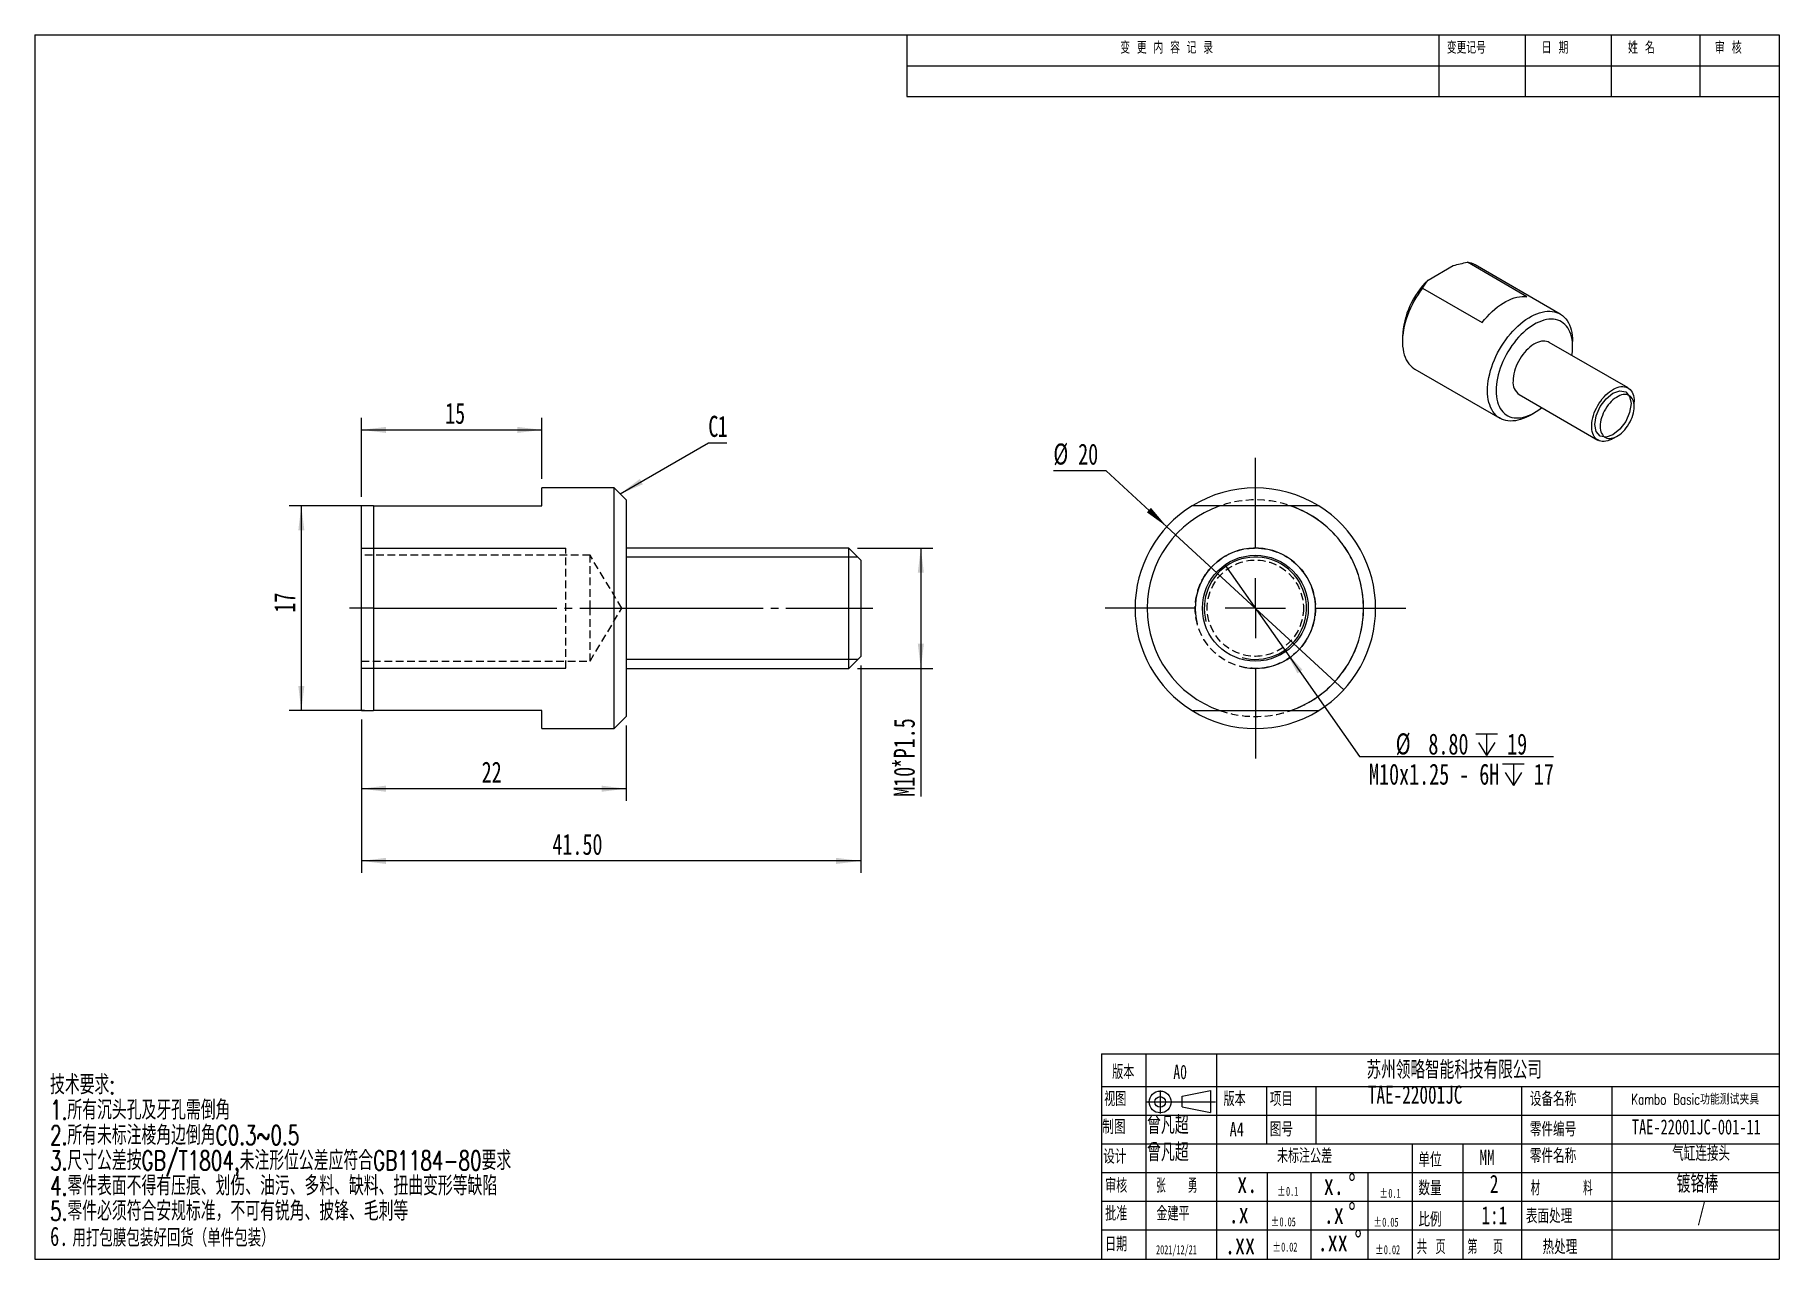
# Model space of a CAD drawing. Extents: x 2 to 292, y 3 to 207.
import ezdxf

# ---------------------------------------------------------------- set-up
doc = ezdxf.new("R2010")
doc.units = 0
for name, pattern in [('SLD-中心线', [34.29, 30.48, -1.27, 1.27, -1.27]), ('SLD-实线', [0]), ('SLD-虚线', [1.905, 1.27, -0.635])]:
    doc.linetypes.add(name, pattern=pattern)
doc.layers.get('0').update_dxf_attribs({"linetype": 'CONTINUOUS'})
for name, color, linetype in [('FORMAT', 7, 'SLD-实线'), ('图层1', 5, 'SLD-中心线'), ('图层7', 7, 'SLD-实线'), ('图框', 7, 'SLD-实线'), ('粗实线', 7, 'SLD-实线')]:
    doc.layers.add(name, color=color, linetype=linetype)
doc.styles.add('SLDTEXTSTYLE0', font='TXT', dxfattribs={"width": 0.7, "bigfont": 'bigfont'})
doc.styles.add('SLDTEXTSTYLE1', font='TXT', dxfattribs={"width": 0.736842, "bigfont": 'bigfont'})
doc.styles.add('SLDTEXTSTYLE2', font='TXT', dxfattribs={"width": 0.7})
doc.styles.add('SLDTEXTSTYLE3', font='TXT', dxfattribs={"width": 0.663})
doc.styles.add('SLDTEXTSTYLE4', font='TXT', dxfattribs={"width": 0.559211, "bigfont": 'bigfont'})
doc.styles.add('SLDTEXTSTYLE5', font='TXT', dxfattribs={"width": 0.736842})
doc.styles.add('SLDTEXTSTYLE6', font='TXT', dxfattribs={"width": 0.629187, "bigfont": 'bigfont'})
doc.styles.add('SLDTEXTSTYLE7', font='TXT', dxfattribs={"width": 0.657895, "bigfont": 'bigfont'})
doc.styles.add('SLDTEXTSTYLE8', font='TXT', dxfattribs={"width": 0.618421, "bigfont": 'bigfont'})
doc.styles.add('SLDTEXTSTYLE9', font='TXT', dxfattribs={"width": 0.58, "bigfont": 'bigfont'})
doc.dimstyles.new('SLDDIMSTYLE0', dxfattribs={"dimtxt": 3.5, "dimasz": 4.08, "dimexe": 0, "dimexo": 0.0625, "dimgap": 0.875, "dimtad": 2, "dimlfac": 0.5, "dimrnd": 1e-09, "dimzin": 12, "dimtxsty": 'SLDTEXTSTYLE2', "dimsah": 1, "dimcen": 0.09, "dimazin": 3, "dimtfac": 1, "dimtofl": 0, "dimtmove": 0, "dimatfit": 3, "dimtolj": 1, "dimtzin": 12})
doc.dimstyles.new('SLDDIMSTYLE1', dxfattribs={"dimtxt": 3.5, "dimasz": 4.08, "dimexe": 0, "dimexo": 0.0625, "dimgap": 0.875, "dimtad": 2, "dimlfac": 0.5, "dimrnd": 1e-09, "dimzin": 4, "dimtxsty": 'SLDTEXTSTYLE2', "dimsah": 1, "dimcen": 0.09, "dimazin": 3, "dimtfac": 1, "dimtofl": 0, "dimtmove": 0, "dimatfit": 3, "dimtolj": 1, "dimtzin": 12})
doc.dimstyles.new('SLDDIMSTYLE2', dxfattribs={"dimtxt": 3.5, "dimasz": 4.08, "dimexe": 0, "dimexo": 0.0625, "dimgap": 0.875, "dimtad": 0, "dimtih": 1, "dimtoh": 1, "dimlfac": 0.5, "dimrnd": 1e-09, "dimzin": 12, "dimtxsty": 'SLDTEXTSTYLE2', "dimblk1": 'NONE', "dimsah": 1, "dimcen": 0, "dimazin": 3, "dimtfac": 1, "dimtmove": 0, "dimatfit": 3, "dimtolj": 1, "dimtzin": 12})
doc.dimstyles.new('SLDDIMSTYLE3', dxfattribs={"dimtxt": 3.5, "dimasz": 4.08, "dimexe": 0, "dimexo": 0.0625, "dimgap": 0.875, "dimtad": 0, "dimtih": 1, "dimtoh": 1, "dimlfac": 0.5, "dimrnd": 1e-09, "dimzin": 4, "dimtxsty": 'SLDTEXTSTYLE2', "dimblk1": 'NONE', "dimsah": 1, "dimcen": 0, "dimazin": 3, "dimtfac": 1, "dimtmove": 0, "dimatfit": 3, "dimtolj": 1, "dimtzin": 12})

# ---------------------------------------------------------------- blocks, each defined once
blk = doc.blocks.new('SW_NOTE_0')
at = {"layer": '图层7', "color": 0, "char_height": 1.5, "attachment_point": 1, "style": 'SLDTEXTSTYLE3'}
for s, insert in [('%%p', (0, 1.93)), ('0.05', (1.44, 1.93))]:
    blk.add_mtext(s, dxfattribs=dict(at, insert=insert))
blk = doc.blocks.new('SW_NOTE_1')
at = {"layer": '图层7', "color": 0, "char_height": 1.5, "attachment_point": 1, "style": 'SLDTEXTSTYLE3'}
for s, insert in [('%%p', (0, 1.93)), ('0.02', (1.44, 1.93))]:
    blk.add_mtext(s, dxfattribs=dict(at, insert=insert))
blk = doc.blocks.new('SW_NOTE_2')
at = {"layer": '图层7', "color": 0, "char_height": 1.5, "attachment_point": 1, "style": 'SLDTEXTSTYLE3'}
for s, insert in [('%%p', (0, 1.93)), ('0.1', (1.44, 1.93))]:
    blk.add_mtext(s, dxfattribs=dict(at, insert=insert))
blk = doc.blocks.new('SW_NOTE_3')
at = {"layer": '图层7', "color": 0, "attachment_point": 1}
for s, insert, char_height, style in [('\\M+18B5A术\\M+19776\\M+18B81:', (0, 4.13), 3.2, 'SLDTEXTSTYLE0'), ('1.\\M+18F8A\\M+1974C沉头\\M+18D45\\M+18B79\\M+189E5\\M+18D45\\M+18EF9\\M+1937C\\M+18A70', (0, -0.07), 3.2, 'SLDTEXTSTYLE0'), ('2.\\M+18F8A\\M+1974C\\M+196A2标\\M+1928D棱\\M+18A70边\\M+1937C\\M+18A70C0.3~0.5', (0, -4.27), 3.2, 'SLDTEXTSTYLE0'), ('3.\\M+18EDA\\M+190A1\\M+18CF6\\M+18DB7\\M+188C2GB/T1804,\\M+196A2\\M+1928D\\M+18C60\\M+188CA\\M+18CF6\\M+18DB7应\\M+19584\\M+18D87GB1184-80\\M+19776\\M+18B81', (0, -8.47), 3.2, 'SLDTEXTSTYLE0'), ('4.\\M+197EB\\M+18C8F\\M+1955C\\M+196CA\\M+19573\\M+193BE\\M+1974C压\\M+18DAD\\M+18141划伤\\M+18141\\M+196FB污\\M+18141\\M+191BD\\M+197BF\\M+18141\\M+1E39E\\M+197BF\\M+18141扭\\M+18BC8变\\M+18C60\\M+19399\\M+1E39E\\M+1E89C', (0, -12.67), 3.2, 'SLDTEXTSTYLE0'), ('5.\\M+197EB\\M+18C8F\\M+1954B须\\M+19584\\M+18D87\\M+188C0规标\\M+18F79\\M+18143\\M+19573\\M+189C2\\M+1974C锐\\M+18A70\\M+18141\\M+194E2锋\\M+18141\\M+196D1\\M+18E68\\M+19399', (0, -16.87), 3.2, 'SLDTEXTSTYLE0'), ('6.', (0, -21.07), 3.2, 'SLDTEXTSTYLE2'), ('\\M+19770\\M+191C5\\M+195EF\\M+1968C\\M+195EF\\M+19195\\M+18D44\\M+189F1货\\M+18169单\\M+18C8F\\M+195EF\\M+19195\\M+1816A', (3.72, -21.47), 2.91042, 'SLDTEXTSTYLE0')]:
    blk.add_mtext(s, dxfattribs=dict(at, insert=insert, char_height=char_height, style=style))
blk = doc.blocks.new('SW_NOTE_4')
at = {"layer": '图层7', "color": 0, "char_height": 3.5, "attachment_point": 1, "style": 'SLDTEXTSTYLE2'}
for s, insert in [('.x', (0, 4.51)), ('%%d', (4.07, 4.51))]:
    blk.add_mtext(s, dxfattribs=dict(at, insert=insert))
blk = doc.blocks.new('SW_NOTE_5')
at = {"layer": '图层7', "color": 0, "char_height": 3.5, "attachment_point": 1, "style": 'SLDTEXTSTYLE2'}
for s, insert in [('x.', (0, 4.51)), ('%%d', (4.07, 4.51))]:
    blk.add_mtext(s, dxfattribs=dict(at, insert=insert))
blk = doc.blocks.new('SW_NOTE_6')
at = {"layer": '图层7', "color": 0, "char_height": 3.5, "attachment_point": 1, "style": 'SLDTEXTSTYLE2'}
for s, insert in [('.xx', (0, 4.51)), ('%%d', (6.11, 4.51))]:
    blk.add_mtext(s, dxfattribs=dict(at, insert=insert))
blk = doc.blocks.new('SW_NOTE_7')
at = {"layer": '图层7', "color": 0, "char_height": 1.5, "attachment_point": 1, "style": 'SLDTEXTSTYLE3'}
for s, insert in [('%%p', (0, 1.93)), ('0.1', (1.44, 1.93))]:
    blk.add_mtext(s, dxfattribs=dict(at, insert=insert))
blk = doc.blocks.new('SW_NOTE_8')
at = {"layer": '图层7', "color": 0, "char_height": 1.5, "attachment_point": 1, "style": 'SLDTEXTSTYLE3'}
for s, insert in [('%%p', (0, 1.93)), ('0.05', (1.44, 1.93))]:
    blk.add_mtext(s, dxfattribs=dict(at, insert=insert))
blk = doc.blocks.new('SW_NOTE_9')
at = {"layer": '图层7', "color": 0, "char_height": 1.5, "attachment_point": 1, "style": 'SLDTEXTSTYLE3'}
for s, insert in [('%%p', (0, 1.93)), ('0.02', (1.44, 1.93))]:
    blk.add_mtext(s, dxfattribs=dict(at, insert=insert))
blk = doc.blocks.new('_D')
at = {"layer": '图框', "color": 5}
for p, q in [((57, 128.28), (44.5, 128.28)), ((46.5, 128.28), (46.5, 94.28)), ((57, 94.28), (44.5, 94.28))]:
    blk.add_line(p, q, dxfattribs=at)
for points in [[(46.5, 128.28), (46, 124.2), (47.01, 124.2)], [(46.5, 94.28), (47.01, 98.36), (46, 98.36)]]:
    blk.add_solid(points, dxfattribs=at)
at = {"layer": '图框', "color": 5, "insert": (41.99, 110.54), "char_height": 3.5, "attachment_point": 1, "rotation": 90, "style": 'SLDTEXTSTYLE2'}
blk.add_mtext('17', dxfattribs=at)
blk = doc.blocks.new('_D_1')
at = {"layer": '图框', "color": 5}
for p, q in [((139.5, 101.78), (139.5, 67.28)), ((56.5, 92.78), (56.5, 67.28)), ((139.5, 69.28), (56.5, 69.28))]:
    blk.add_line(p, q, dxfattribs=at)
for points in [[(56.5, 69.28), (60.58, 68.77), (60.58, 69.79)], [(139.5, 69.28), (135.42, 69.79), (135.42, 68.77)]]:
    blk.add_solid(points, dxfattribs=at)
at = {"layer": '图框', "color": 5, "insert": (88.24, 73.79), "char_height": 3.5, "attachment_point": 1, "style": 'SLDTEXTSTYLE2'}
blk.add_mtext('41.50', dxfattribs=at)
blk = doc.blocks.new('_D_2')
at = {"layer": '图框', "color": 5}
for p, q in [((56.5, 92.78), (56.5, 79.28)), ((100.5, 91.78), (100.5, 79.28)), ((100.5, 81.28), (56.5, 81.28))]:
    blk.add_line(p, q, dxfattribs=at)
for points in [[(56.5, 81.28), (60.58, 80.77), (60.58, 81.79)], [(100.5, 81.28), (96.42, 81.79), (96.42, 80.77)]]:
    blk.add_solid(points, dxfattribs=at)
at = {"layer": '图框', "color": 5, "insert": (76.48, 85.79), "char_height": 3.5, "attachment_point": 1, "style": 'SLDTEXTSTYLE2'}
blk.add_mtext('22', dxfattribs=at)
blk = doc.blocks.new('_D_3')
at = {"layer": '图框', "color": 5}
for p, q in [((139, 121.28), (151.5, 121.28)), ((149.5, 121.28), (149.5, 101.28)), ((139, 101.28), (151.5, 101.28)), ((149.5, 101.28), (149.5, 79.96))]:
    blk.add_line(p, q, dxfattribs=at)
for points in [[(149.5, 121.28), (149, 117.2), (150.01, 117.2)], [(149.5, 101.28), (150.01, 105.36), (149, 105.36)]]:
    blk.add_solid(points, dxfattribs=at)
at = {"layer": '图框', "color": 5, "char_height": 3.5, "attachment_point": 1, "rotation": 90, "style": 'SLDTEXTSTYLE2'}
for s, insert in [('*P1.5', (144.99, 84.66)), ('10', (144.99, 81.59)), ('M', (144.99, 79.96))]:
    blk.add_mtext(s, dxfattribs=dict(at, insert=insert))
blk = doc.blocks.new('SW_CHAMFER_DIMENSION_0')
at = {"layer": '图框', "color": 0}
for p, q in [((-14.67, -8.47), (0, 0)), ((0, 0), (3.07, 0))]:
    blk.add_line(p, q, dxfattribs=at)
blk.add_solid([(-14.67, -8.47), (-10.88, -6.87), (-11.39, -5.99)], dxfattribs=at)
at = {"layer": '图框', "color": 0, "char_height": 3.5, "attachment_point": 1, "style": 'SLDTEXTSTYLE2'}
for s, insert in [('C', (0, 4.51)), ('1', (1.54, 4.51))]:
    blk.add_mtext(s, dxfattribs=dict(at, insert=insert))
blk = doc.blocks.new('_D_4')
at = {"layer": '图框', "color": 5}
for p, q in [((56.5, 129.78), (56.5, 142.92)), ((86.5, 132.78), (86.5, 142.92)), ((56.5, 140.92), (86.5, 140.92))]:
    blk.add_line(p, q, dxfattribs=at)
for points in [[(56.5, 140.92), (60.58, 140.41), (60.58, 141.42)], [(86.5, 140.92), (82.42, 141.42), (82.42, 140.41)]]:
    blk.add_solid(points, dxfattribs=at)
at = {"layer": '图框', "color": 5, "insert": (70.41, 145.43), "char_height": 3.5, "attachment_point": 1, "style": 'SLDTEXTSTYLE2'}
blk.add_mtext('15', dxfattribs=at)
blk = doc.blocks.new('_D_5')
at = {"layer": '图框', "color": 5}
for p, q in [((180.32, 134.13), (171.54, 134.13)), ((190.41, 124.83), (180.32, 134.13)), ((219.83, 97.73), (190.41, 124.83))]:
    blk.add_line(p, q, dxfattribs=at)
blk.add_solid([(190.41, 124.83), (187.76, 127.97), (187.07, 127.22)], dxfattribs=at)
at = {"layer": '图框', "color": 5, "char_height": 3.5, "attachment_point": 1, "style": 'SLDTEXTSTYLE2'}
for s, insert in [('%%c', (171.54, 138.66)), ('20', (175.66, 138.64))]:
    blk.add_mtext(s, dxfattribs=dict(at, insert=insert))
blk = doc.blocks.new('_NONE')
blk = doc.blocks.new('SW_SYMBOL_HOLE_DEPTH')
at = {"layer": '图框', "color": 0}
for p, q in [((0, 875), (800, 875)), ((400, 875), (400, 75)), ((100, 555), (400, 75)), ((700, 555), (400, 75))]:
    blk.add_line(p, q, dxfattribs=at)
blk = doc.blocks.new('_D_6')
at = {"layer": '图框', "color": 5}
for p, q in [((200.06, 118.48), (210.19, 104.08)), ((210.19, 104.08), (222.43, 86.66)), ((222.43, 86.66), (254.71, 86.66))]:
    blk.add_line(p, q, dxfattribs=at)
blk.add_solid([(210.19, 104.08), (212.12, 100.45), (212.95, 101.04)], dxfattribs=at)
at = {"layer": '图框', "color": 5, "xscale": 0.004511737089201878, "yscale": 0.004511737089201878, "zscale": 0.004511737089201878}
for p in [(241.77, 86.47), (246.21, 81.46)]:
    blk.add_blockref('SW_SYMBOL_HOLE_DEPTH', p, dxfattribs=at)
at = {"layer": '图框', "color": 5, "char_height": 3.5, "attachment_point": 1, "style": 'SLDTEXTSTYLE2'}
for s, insert in [('%%c', (228.46, 90.48)), ('8.80', (233.89, 90.46)), ('19', (246.98, 90.46)), ('M10x1.25 - 6H', (224.02, 85.45)), ('17', (251.42, 85.45))]:
    blk.add_mtext(s, dxfattribs=dict(at, insert=insert))
blk = doc.blocks.new('SW_CENTERMARKSYMBOL_0')
at = {"layer": '图框', "color": 0}
for p, q in [((0, 10), (0, 25)), ((0, 0), (0, 5)), ((-10, 0), (-25, 0)), ((0, 0), (-5, 0)), ((0, 0), (0, -5)), ((0, 0), (5, 0)), ((10, 0), (25, 0)), ((0, -10), (0, -25))]:
    blk.add_line(p, q, dxfattribs=at)

msp = doc.modelspace()

# ---------------------------------------------------------------- linework, layer by layer
at = {"color": 7, "linetype": 'SLD-实线'}
for p, q in [((233.849, 165.822), (238.033, 168.237)), ((250.272, 163.057), (240.373, 168.772)), ((255.79, 160.177), (241.648, 168.342)), ((232.923, 164.471), (242.823, 158.756)), ((229.577, 156.415), (229.577, 155.599)), ((267.079, 147.887), (253.997, 155.439)), ((257.861, 154.783), (257.861, 155.599)), ((231.648, 151.021), (245.791, 142.856)), ((248.998, 146.779), (262.079, 139.227)), ((268.114, 144.782), (268.114, 145.598)), ((250.791, 143.352), (251.498, 143.761)), ((264.579, 139.475), (265.286, 139.883)), ((98.505, 131.28), (86.505, 131.28)), ((86.505, 128.28), (86.505, 131.28)), ((100.505, 129.28), (98.505, 131.28)), ((98.505, 111.28), (98.505, 131.28)), ((56.505, 94.28), (56.505, 128.28)), ((58.505, 128.28), (58.505, 94.28)), ((58.505, 128.28), (86.505, 128.28)), ((100.505, 129.28), (100.505, 111.28)), ((211.04, 128.28), (199.208, 128.28)), ((56.505, 121.26), (90.505, 121.26)), ((137.505, 121.28), (100.505, 121.28)), ((139.005, 119.78), (100.505, 119.78)), ((139.505, 119.28), (137.505, 121.28)), ((137.505, 101.28), (137.505, 121.28)), ((139.505, 119.28), (139.505, 103.28)), ((98.505, 91.28), (98.505, 111.28)), ((100.505, 111.28), (100.505, 93.28)), ((139.005, 102.78), (100.505, 102.78)), ((137.505, 101.28), (139.505, 103.28)), ((56.505, 101.3), (90.505, 101.3)), ((100.505, 101.28), (137.505, 101.28)), ((86.505, 94.28), (58.505, 94.28)), ((86.505, 91.28), (86.505, 94.28)), ((98.505, 91.28), (100.505, 93.28)), ((199.208, 94.28), (211.04, 94.28)), ((86.505, 91.28), (98.505, 91.28))]:
    msp.add_line(p, q, dxfattribs=at)
at = {"color": 7, "linetype": 'SLD-虚线'}
for p, q in [((94.505, 120.08), (56.505, 120.08)), ((90.505, 101.3), (90.505, 121.26)), ((94.505, 111.28), (94.505, 120.08)), ((99.792, 111.28), (94.505, 120.08)), ((94.505, 102.48), (94.505, 111.28)), ((94.505, 102.48), (99.792, 111.28)), ((56.505, 102.48), (94.505, 102.48))]:
    msp.add_line(p, q, dxfattribs=at)
at = {"color": 7, "linetype": 'SLD-实线', "flags": 128}
for points in [[(232.923, 164.471), (232.537, 163.952), (232.169, 163.414), (231.821, 162.861), (231.493, 162.293), (231.187, 161.715), (230.904, 161.128), (230.646, 160.534), (230.414, 159.937), (230.209, 159.339), (230.032, 158.742), (229.882, 158.149), (229.762, 157.563), (229.672, 156.986), (229.611, 156.42), (229.581, 155.869), (229.581, 155.334), (229.611, 154.817), (229.672, 154.322), (229.762, 153.849), (229.882, 153.402), (230.032, 152.981), (230.209, 152.589), (230.414, 152.228), (230.646, 151.899), (230.904, 151.603), (231.187, 151.342), (231.493, 151.116), (231.648, 151.021)], [(242.823, 158.756), (243.223, 159.253), (243.637, 159.727), (244.063, 160.177), (244.5, 160.6), (244.946, 160.995), (245.399, 161.36), (245.856, 161.693), (246.317, 161.994), (246.778, 162.26), (247.239, 162.492), (247.696, 162.686), (248.149, 162.844), (248.595, 162.964), (249.032, 163.045), (249.458, 163.088), (249.873, 163.092), (250.272, 163.057)], [(243.719, 147.435), (243.734, 147.966), (243.777, 148.513), (243.85, 149.071), (243.95, 149.64), (244.079, 150.216), (244.236, 150.797), (244.419, 151.382), (244.629, 151.967), (244.864, 152.55), (245.123, 153.129), (245.406, 153.702), (245.711, 154.265), (246.036, 154.817), (246.381, 155.356), (246.745, 155.879), (247.125, 156.383), (247.52, 156.868), (247.928, 157.331), (248.348, 157.77), (248.778, 158.183), (249.217, 158.569), (249.662, 158.926), (250.111, 159.253), (250.564, 159.547), (251.017, 159.809), (251.469, 160.037), (251.919, 160.229), (252.364, 160.386), (252.802, 160.506), (253.232, 160.59), (253.652, 160.636), (254.061, 160.645), (254.456, 160.616), (254.836, 160.549), (255.199, 160.446), (255.544, 160.306), (255.87, 160.13), (256.174, 159.918), (256.457, 159.672), (256.716, 159.393), (256.951, 159.081), (257.161, 158.738), (257.345, 158.365), (257.501, 157.964), (257.63, 157.537), (257.731, 157.085), (257.803, 156.61), (257.847, 156.114), (257.861, 155.599)], [(257.739, 153.279), (257.771, 153.495), (257.829, 154.02), (257.858, 154.532), (257.858, 155.029), (257.829, 155.507), (257.771, 155.966), (257.684, 156.402), (257.569, 156.814), (257.427, 157.2), (257.257, 157.559), (257.062, 157.887), (256.84, 158.185), (256.595, 158.451), (256.326, 158.683), (256.035, 158.881), (255.724, 159.043), (255.393, 159.169), (255.044, 159.258), (254.679, 159.31), (254.3, 159.325), (253.908, 159.302), (253.505, 159.241), (253.092, 159.144), (252.673, 159.01), (252.248, 158.84), (251.82, 158.634), (251.39, 158.395), (250.961, 158.122), (250.534, 157.817), (250.111, 157.481), (249.695, 157.116), (249.287, 156.724), (248.889, 156.307), (248.503, 155.865), (248.131, 155.402), (247.774, 154.919), (247.434, 154.419), (247.113, 153.904), (246.811, 153.376), (246.531, 152.838), (246.274, 152.292), (246.041, 151.74), (245.832, 151.186), (245.649, 150.631), (245.493, 150.078), (245.364, 149.53), (245.264, 148.989), (245.191, 148.458), (245.148, 147.939), (245.133, 147.435), (245.133, 147.435)], [(253.997, 155.439), (253.79, 155.54), (253.536, 155.621), (253.265, 155.665), (252.979, 155.671), (252.681, 155.639), (252.373, 155.57), (252.058, 155.464), (251.739, 155.321), (251.417, 155.144), (251.096, 154.933), (250.778, 154.691), (250.466, 154.419), (250.163, 154.119), (249.871, 153.795), (249.592, 153.448), (249.329, 153.082), (249.084, 152.699), (248.859, 152.304), (248.656, 151.898), (248.476, 151.486), (248.322, 151.071), (248.194, 150.656), (248.093, 150.245), (248.02, 149.841), (247.976, 149.447), (247.962, 149.068)], [(264.579, 139.475), (264.338, 139.345), (264.018, 139.202), (263.703, 139.096), (263.395, 139.027), (263.097, 138.995), (262.811, 139.001), (262.54, 139.045), (262.286, 139.126), (262.051, 139.244), (261.836, 139.397), (261.645, 139.585), (261.477, 139.806), (261.336, 140.058), (261.221, 140.339), (261.134, 140.647), (261.076, 140.979), (261.047, 141.332), (261.047, 141.704), (261.076, 142.091), (261.134, 142.49), (261.221, 142.898), (261.336, 143.312), (261.477, 143.727), (261.645, 144.141), (261.836, 144.55), (262.051, 144.951), (262.286, 145.341), (262.54, 145.715), (262.811, 146.072), (263.097, 146.408), (263.395, 146.72), (263.703, 147.007), (264.018, 147.264), (264.338, 147.491), (264.659, 147.685), (264.98, 147.845), (265.298, 147.97), (265.61, 148.057), (265.913, 148.108), (266.205, 148.121), (266.484, 148.096), (266.747, 148.034), (266.992, 147.934), (267.217, 147.798), (267.42, 147.627), (267.6, 147.422), (267.754, 147.185), (267.882, 146.919), (267.983, 146.624), (268.056, 146.304), (268.1, 145.961), (268.114, 145.598), (268.114, 145.598)], [(250.791, 143.352), (250.564, 143.225), (250.111, 142.997), (249.662, 142.805), (249.217, 142.648), (248.778, 142.528), (248.348, 142.444), (247.928, 142.398), (247.52, 142.389), (247.125, 142.418), (246.745, 142.485), (246.381, 142.588), (246.036, 142.728), (245.711, 142.904), (245.406, 143.116), (245.123, 143.362), (244.864, 143.641), (244.629, 143.953), (244.419, 144.296), (244.236, 144.669), (244.079, 145.07), (243.95, 145.497), (243.85, 145.949), (243.777, 146.424), (243.734, 146.92), (243.719, 147.435)], [(245.133, 147.435), (245.148, 146.947), (245.191, 146.478), (245.264, 146.031), (245.364, 145.606), (245.493, 145.207), (245.649, 144.835), (245.832, 144.491), (246.041, 144.177), (246.274, 143.895), (246.531, 143.646), (246.811, 143.431), (247.113, 143.251), (247.434, 143.107), (247.774, 142.999), (248.131, 142.929), (248.503, 142.896), (248.889, 142.9), (249.287, 142.941), (249.695, 143.02), (250.111, 143.136), (250.534, 143.288), (250.961, 143.476), (251.39, 143.699), (251.82, 143.955), (252.248, 144.245), (252.673, 144.565), (252.739, 144.618)], [(267.584, 145.292), (267.355, 143.832), (266.704, 142.33), (265.729, 141.015), (264.579, 140.087), (263.429, 139.687), (262.454, 139.876), (261.802, 140.626), (261.574, 141.822), (261.802, 143.282), (262.454, 144.784), (263.429, 146.099), (264.579, 147.027), (265.729, 147.427), (266.704, 147.238), (267.355, 146.488), (267.584, 145.292)], [(268.114, 144.782), (268.1, 145.104), (268.056, 145.406), (267.985, 145.685), (267.885, 145.937), (267.759, 146.162), (267.607, 146.355), (267.432, 146.515), (267.235, 146.641), (267.017, 146.731), (266.782, 146.784), (266.532, 146.8), (266.268, 146.779), (265.995, 146.72), (265.714, 146.625), (265.429, 146.493), (265.143, 146.328), (264.858, 146.13), (264.577, 145.901), (264.304, 145.645), (264.04, 145.362), (263.79, 145.057), (263.555, 144.732), (263.337, 144.391), (263.14, 144.037), (262.964, 143.675), (262.813, 143.306), (262.687, 142.936), (262.587, 142.569), (262.515, 142.207), (262.472, 141.855), (262.457, 141.516), (262.472, 141.194), (262.515, 140.892), (262.587, 140.613), (262.687, 140.36), (262.813, 140.136), (262.964, 139.943), (263.14, 139.782), (263.337, 139.657), (263.555, 139.567), (263.79, 139.513), (264.04, 139.497), (264.304, 139.519), (264.577, 139.578), (264.858, 139.673), (265.143, 139.804), (265.429, 139.97), (265.714, 140.168), (265.995, 140.396), (266.268, 140.653), (266.532, 140.936), (266.782, 141.241), (267.017, 141.565), (267.235, 141.906), (267.432, 142.26), (267.607, 142.623), (267.759, 142.991), (267.885, 143.361), (267.985, 143.729), (268.056, 144.091), (268.1, 144.443), (268.114, 144.782)]]:
    msp.add_lwpolyline(points, dxfattribs=at)
at = {"color": 7, "linetype": 'SLD-虚线'}
for radius in [10, 8]:
    msp.add_circle((205.124, 111.28), radius, dxfattribs=at)
at = {"color": 7, "linetype": 'SLD-实线'}
msp.add_circle((205.124, 111.28), 8.8, dxfattribs=at)
for centre, radius, start, end in [((239.918, 165.321), 3.481, 60.19627, 82.48419), ((243.608, 155.717), 14.048, 133.99899, 177.14921), ((250.432, 148.807), 2.484, 173.96519, 234.72263), ((205.124, 111.28), 20, 58.21167, 121.78833), ((205.124, 111.28), 20, 121.78833, 238.21167), ((205.124, 111.28), 18, 109.18814, 250.81186), ((205.124, 111.28), 18, 289.18814, 70.81186), ((205.124, 111.28), 20, 301.78833, 58.21167), ((205.124, 111.28), 10, 255, 195), ((205.124, 111.28), 8.5, 255, 195), ((205.124, 111.28), 20, 238.21167, 301.78833)]:
    msp.add_arc(centre, radius, start, end, dxfattribs=at)
at = {"color": 7, "linetype": 'SLD-虚线'}
for start, end in [(0, 109.18814), (250.81186, 0)]:
    msp.add_arc((205.124, 111.28), 18, start, end, dxfattribs=at)
at = {"color": 7, "linetype": 'SLD-实线'}
for points in [[(238.033, 168.237), (238.41, 168.347), (238.798, 168.446), (239.579, 168.622), (239.975, 168.701), (240.373, 168.772)], [(199.208, 128.28), (198.405, 128.28), (197.614, 128.28), (196.077, 128.28), (195.326, 128.28), (194.588, 128.28)], [(56.505, 94.28), (56.769, 94.28), (57.077, 94.28), (57.75, 94.28), (58.116, 94.28), (58.505, 94.28)], [(211.04, 94.28), (211.843, 94.28), (212.633, 94.28), (214.17, 94.28), (214.921, 94.28), (215.66, 94.28)]]:
    msp.add_open_spline(points, degree=3, knots=[0, 0, 0, 0, 0.5, 0.5, 1, 1, 1, 1], dxfattribs=at)
for points in [[(232.923, 164.471), (233.172, 164.934), (233.468, 165.387), (233.849, 165.822)], [(58.505, 128.28), (57.723, 128.28), (57.033, 128.28), (56.505, 128.28)], [(215.66, 128.28), (214.174, 128.28), (212.646, 128.28), (211.04, 128.28)], [(194.588, 94.28), (196.073, 94.28), (197.602, 94.28), (199.208, 94.28)]]:
    msp.add_open_spline(points, degree=3, dxfattribs=at)
at = {"layer": 'FORMAT'}
for p, q in [((186.911, 37.198), (186.911, 3.096)), ((198.661, 37.198), (198.661, 3.096)), ((179.553, 31.758), (292.203, 31.758)), ((192.951, 30.201), (197.689, 31.126)), ((192.951, 28.384), (192.951, 30.201)), ((197.689, 31.126), (197.689, 27.459)), ((206.951, 31.758), (206.951, 22.245)), ((215.155, 31.758), (215.155, 22.245)), ((249.362, 31.758), (249.362, 3.096)), ((264.4, 31.758), (264.4, 3.096)), ((179.553, 27.002), (292.203, 27.002)), ((192.951, 28.384), (197.689, 27.459)), ((179.553, 22.245), (292.203, 22.245)), ((231.209, 22.245), (231.209, 3.096)), ((239.69, 3.096), (239.69, 22.245)), ((179.553, 17.488), (292.203, 17.488)), ((207.102, 17.488), (207.102, 3.096)), ((214.371, 17.488), (214.371, 3.096)), ((223.838, 17.488), (223.838, 3.096)), ((179.553, 12.731), (292.203, 12.731)), ((179.553, 7.974), (292.203, 7.974))]:
    msp.add_line(p, q, dxfattribs=at)
at = {"layer": 'FORMAT', "linetype": 'SLD-中心线'}
for p, q in [((186.911, 29.213), (198.518, 29.213)), ((189.302, 31.121), (189.302, 27.304))]:
    msp.add_line(p, q, dxfattribs=at)
at = {"layer": 'FORMAT'}
for radius in [1.813, 0.888]:
    msp.add_circle((189.302, 29.213), radius, dxfattribs=at)
at = {"layer": '图层7', "color": 5}
for p, q in [((147.203, 206.571), (147.203, 196.354)), ((235.632, 206.571), (235.632, 196.354)), ((249.962, 206.571), (249.962, 196.354)), ((264.292, 206.571), (264.292, 196.354)), ((279.004, 206.571), (279.004, 196.354)), ((147.203, 201.442), (292.203, 201.442)), ((147.203, 196.354), (292.203, 196.354))]:
    msp.add_line(p, q, dxfattribs=at)
at = {"layer": '图框', "color": 5, "linetype": 'SLD-中心线'}
for q in [(54.505, 111.28), (141.505, 111.28)]:
    msp.add_line((58.505, 111.28), q, dxfattribs=at)
at = {"layer": '粗实线', "color": 5}
for p, q in [((2.203, 206.571), (2.203, 3.096)), ((2.203, 206.571), (292.203, 206.571)), ((292.203, 206.571), (292.203, 3.096)), ((2.203, 3.096), (292.203, 3.096))]:
    msp.add_line(p, q, dxfattribs=at)
at = {"layer": '粗实线'}
for q in [(179.553, 3.096), (292.203, 37.198)]:
    msp.add_line((179.553, 37.198), q, dxfattribs=at)

# ---------------------------------------------------------------- block references
at = {"layer": '图层7', "color": 5}
msp.add_blockref('SW_NOTE_3', (4.728, 29.562), dxfattribs=at)
at = {"layer": '图层7'}
for name, p in [('SW_NOTE_5', (216.501, 12.756)), ('SW_NOTE_2', (208.781, 13.184)), ('SW_NOTE_7', (225.794, 12.86)), ('SW_NOTE_4', (216.501, 7.948)), ('SW_NOTE_0', (207.699, 8.118)), ('SW_NOTE_8', (224.773, 8.053)), ('SW_NOTE_1', (207.97, 3.918)), ('SW_NOTE_6', (215.483, 3.373)), ('SW_NOTE_9', (225.043, 3.478))]:
    msp.add_blockref(name, p, dxfattribs=at)
at = {"layer": '图框', "color": 5}
for name, p in [('SW_CHAMFER_DIMENSION_0', (114.176, 138.751)), ('SW_CENTERMARKSYMBOL_0', (205.124, 111.28))]:
    msp.add_blockref(name, p, dxfattribs=at)

# ---------------------------------------------------------------- texts
at = {"layer": 'FORMAT', "char_height": 2.38125, "attachment_point": 2, "style": 'SLDTEXTSTYLE0'}
for s, insert in [('\\M+194C5\\M+1967B', (183.15, 35.395)), ('\\M+196A2标\\M+1928D\\M+18CF6\\M+18DB7', (213.304, 21.453))]:
    msp.add_mtext(s, dxfattribs=dict(at, insert=insert))
at = {"layer": 'FORMAT', "color": 5, "insert": (192.618, 35.395), "char_height": 2.3813, "attachment_point": 2, "style": 'SLDTEXTSTYLE2'}
msp.add_mtext('A0', dxfattribs=at)
at = {"layer": '图层1'}
for s, insert, char_height, attachment_point, style in [('TAE-22001JC', (231.685, 31.928), 3, 2, 'SLDTEXTSTYLE2'), ('Kambo Basic\\M+18CF7\\M+1945C测试夹\\M+18BEF', (278.253, 30.577), 1.8, 2, 'SLDTEXTSTYLE0'), ('\\M+1915C\\M+1967D\\M+192B4', (187.11, 26.877), 3, 1, 'SLDTEXTSTYLE0'), ('TAE-22001JC-001-11', (278.443, 26.315), 2.5, 2, 'SLDTEXTSTYLE2'), ('\\M+1915C\\M+1967D\\M+192B4', (187.11, 22.349), 3, 1, 'SLDTEXTSTYLE0'), ('\\M+19F83\\M+1E39D连\\M+190DA头', (279.233, 21.91), 2.5, 2, 'SLDTEXTSTYLE0'), ('镀铬\\M+1965F', (278.609, 17.106), 3, 2, 'SLDTEXTSTYLE0'), ('2', (244.822, 17.106), 3, 2, 'SLDTEXTSTYLE2'), ('1:1', (244.857, 11.897), 3, 2, 'SLDTEXTSTYLE2'), ('/', (279.303, 12.462), 3, 2, 'SLDTEXTSTYLE2')]:
    msp.add_mtext(s, dxfattribs=dict(at, insert=insert, char_height=char_height, attachment_point=attachment_point, style=style))
at = {"layer": '图层7', "color": 5, "char_height": 2, "attachment_point": 1}
for s, insert, style in [('变 \\M+18D58 \\M+193E0 \\M+19765 记 录', (182.664, 205.456), 'SLDTEXTSTYLE6'), ('变\\M+18D58记\\M+18D86', (236.958, 205.456), 'SLDTEXTSTYLE1'), ('\\M+193FA \\M+18AFA', (252.719, 205.456), 'SLDTEXTSTYLE7'), ('\\M+190A9 \\M+196BC', (267.083, 205.456), 'SLDTEXTSTYLE7'), ('审 \\M+18A6A', (281.517, 205.456), 'SLDTEXTSTYLE7')]:
    msp.add_mtext(s, dxfattribs=dict(at, insert=insert, style=style))
at = {"layer": '图层7', "attachment_point": 1}
for s, insert, char_height, style in [('苏\\M+18F42领\\M+197AA\\M+19271\\M+1945C\\M+189C8\\M+18B5A\\M+1974C\\M+18CC0\\M+18CF6\\M+18E69', (223.608, 36.065), 3, 'SLDTEXTSTYLE1'), ('视图', (179.988, 30.907), 2.3813, 'SLDTEXTSTYLE0'), ('\\M+194C5\\M+1967B', (199.833, 30.907), 2.38125, 'SLDTEXTSTYLE0'), ('项\\M+196DA', (207.518, 30.907), 2.3813, 'SLDTEXTSTYLE1'), ('设备\\M+196BC\\M+18FCC', (250.753, 30.907), 2.38125, 'SLDTEXTSTYLE1'), ('\\M+190A7图', (179.671, 26.245), 2.3813, 'SLDTEXTSTYLE1'), ('\\M+197EB\\M+18C8F编\\M+18D86', (250.753, 25.857), 2.38125, 'SLDTEXTSTYLE1'), ('A4', (200.841, 25.857), 2.3813, 'SLDTEXTSTYLE5'), ('图\\M+18D86', (207.518, 25.857), 2.3813, 'SLDTEXTSTYLE1'), ('设计', (179.829, 21.328), 2.3813, 'SLDTEXTSTYLE1'), ('单\\M+188CA', (232.23, 20.804), 2.3813, 'SLDTEXTSTYLE1'), ('MM', (242.395, 21.262), 2.5, 'SLDTEXTSTYLE5'), ('\\M+197EB\\M+18C8F\\M+196BC\\M+18FCC', (250.753, 21.453), 2.38125, 'SLDTEXTSTYLE1'), ('审\\M+18A6A', (180.147, 16.508), 2.3813, 'SLDTEXTSTYLE0'), ('张   \\M+19745', (188.618, 16.508), 2.38125, 'SLDTEXTSTYLE9'), ('x.', (202.11, 17.591), 3.5, 'SLDTEXTSTYLE2'), ('\\M+19094\\M+197CA', (232.23, 16.085), 2.38125, 'SLDTEXTSTYLE1'), ('\\M+18DDE      \\M+197BF', (250.886, 16.085), 2.38125, 'SLDTEXTSTYLE4'), ('\\M+194E1\\M+18F79', (180.147, 11.864), 2.38125, 'SLDTEXTSTYLE0'), ('\\M+18BE0\\M+18C9A\\M+195BD', (188.678, 11.864), 2.38125, 'SLDTEXTSTYLE0'), ('.x', (200.684, 12.524), 3.5, 'SLDTEXTSTYLE2'), ('\\M+1955C\\M+196CA处\\M+1979D', (250.094, 11.441), 2.38125, 'SLDTEXTSTYLE1'), ('\\M+194E4\\M+197E1', (232.23, 10.877), 2.38125, 'SLDTEXTSTYLE1'), ('\\M+193FA\\M+18AFA', (180.147, 6.764), 2.38125, 'SLDTEXTSTYLE0'), ('.xx', (200.073, 7.385), 3.5, 'SLDTEXTSTYLE2'), ('\\M+18BA4 页', (231.937, 6.302), 2.3813, 'SLDTEXTSTYLE7'), ('\\M+191E6  页', (240.403, 6.302), 2.38125, 'SLDTEXTSTYLE8'), ('热处\\M+1979D', (252.87, 6.302), 2.3813, 'SLDTEXTSTYLE1'), ('2021/12/21', (188.618, 5.411), 1.5, 'SLDTEXTSTYLE3')]:
    msp.add_mtext(s, dxfattribs=dict(at, insert=insert, char_height=char_height, style=style))

# ---------------------------------------------------------------- dimensions: what is measured, and where the dimension line sits
at = {"layer": '图框', "color": 5}
for base, p1, p2, angle, dimstyle, picture, middle in [((86.505, 140.917), (56.505, 128.28), (86.505, 131.28), 0, 'SLDDIMSTYLE0', '_D_4', (71.951, 140.917)), ((46.505, 94.28), (58.505, 128.28), (58.505, 94.28), 90, 'SLDDIMSTYLE0', '_D', (46.505, 112.073)), ((56.505, 69.28), (139.505, 103.28), (56.505, 94.28), 0, 'SLDDIMSTYLE1', '_D_1', (92.077, 69.28)), ((56.505, 81.28), (100.505, 93.28), (56.505, 94.28), 0, 'SLDDIMSTYLE0', '_D_2', (78.012, 81.28))]:
    dim = msp.add_linear_dim(base=base, p1=p1, p2=p2, angle=angle, dimstyle=dimstyle, dxfattribs=at)
    dim.commit()
    dim.dimension.update_dxf_attribs({"geometry": picture, "text_midpoint": middle, "dimtype": 160})
dim = msp.add_diameter_dim_2p(p1=(219.835, 97.731), p2=(190.413, 124.83), dimstyle='SLDDIMSTYLE2', dxfattribs=at)
dim.commit()
dim.dimension.update_dxf_attribs({"geometry": '_D_5', "text_midpoint": (175.135, 137.064), "dimtype": 163})
dim = msp.add_linear_dim(base=(149.505, 101.28), p1=(137.505, 121.28), p2=(137.505, 101.28), angle=90, text='M<>*P1.5', dimstyle='SLDDIMSTYLE0', dxfattribs=at)
dim.commit()
dim.dimension.update_dxf_attribs({"geometry": '_D_3', "text_midpoint": (149.505, 86.018), "dimtype": 160})
dim = msp.add_diameter_dim_2p(p1=(200.062, 118.479), p2=(210.186, 104.082), text='<> {\\fGDT;x} 19\\PM10x1.25 - 6H {\\fGDT;x} 17\\P', dimstyle='SLDDIMSTYLE3', dxfattribs=at)
dim.commit()
dim.dimension.update_dxf_attribs({"geometry": '_D_6', "text_midpoint": (239.366, 85.951), "dimtype": 163})

doc.saveas('drawing.dxf')
